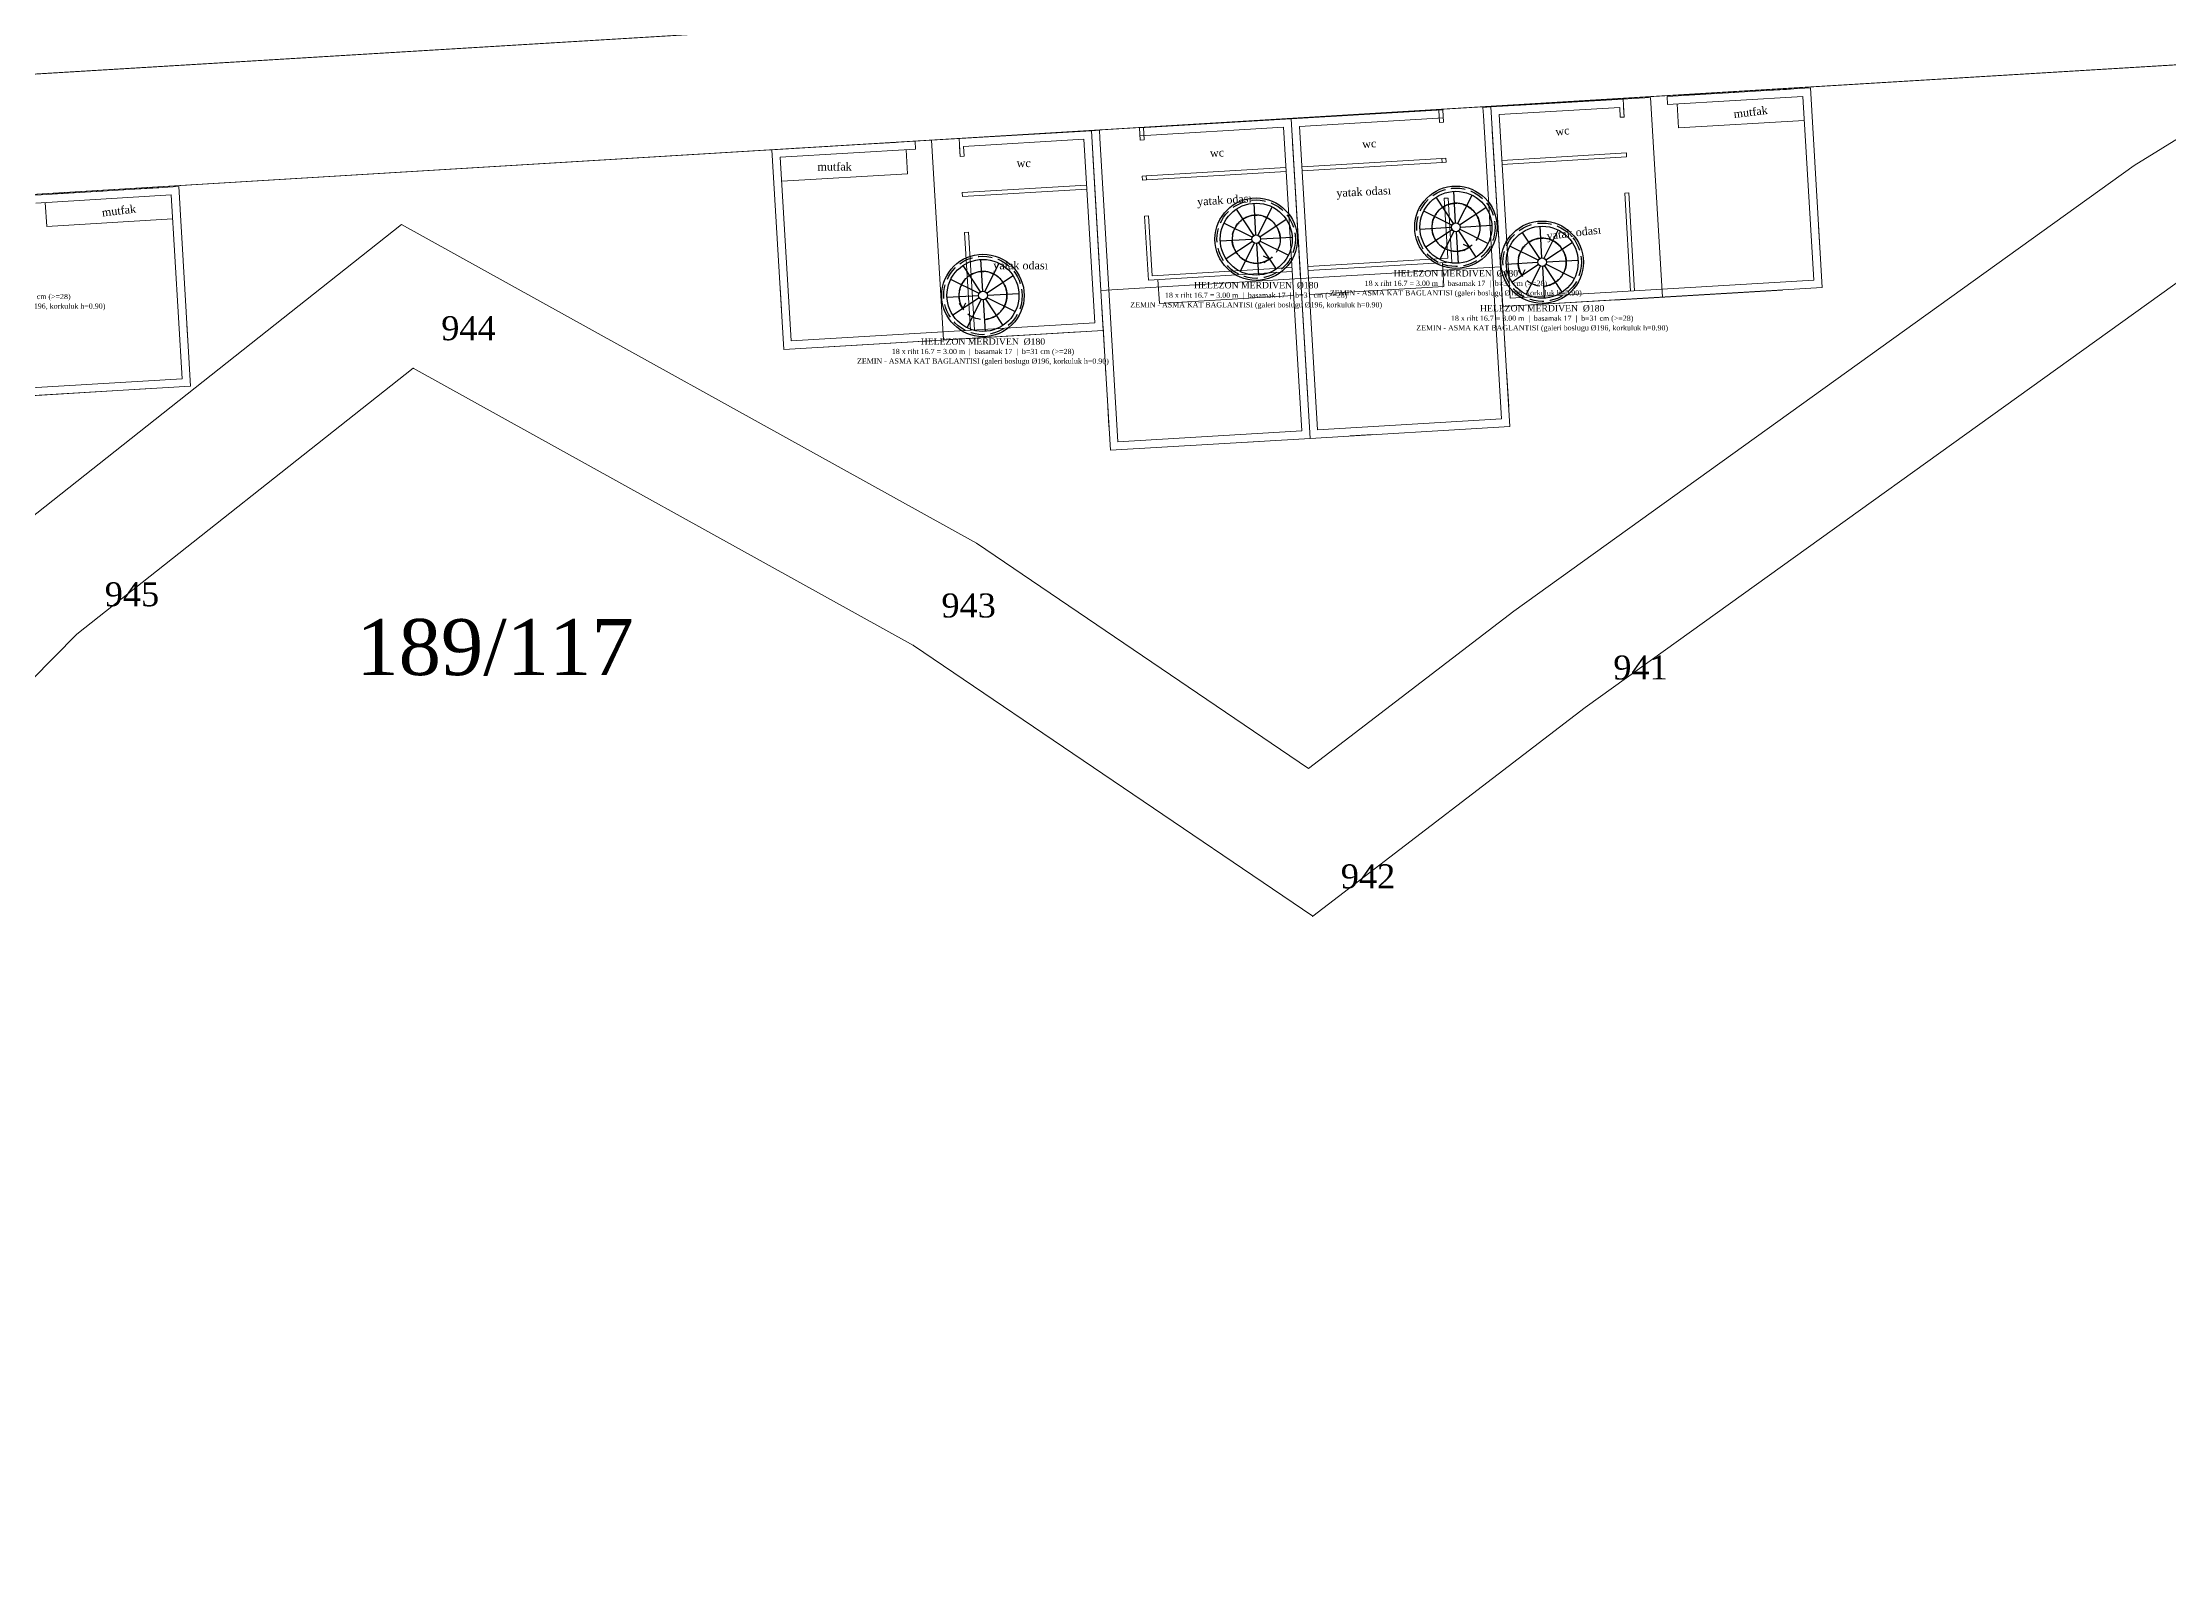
# Model space of a CAD drawing. Header units: metres. Extents: x 566281 to 566551, y 4178515 to 4178592.
# Drawn here: x 566454.5 to 566507.7, y 4178520.4 to 4178558.6 of the extents above; entities that cross this region are included whole.
import ezdxf
from ezdxf.enums import TextEntityAlignment as Align

# ---------------------------------------------------------------- set-up
doc = ezdxf.new("R2010")
doc.units = ezdxf.units.M
doc.linetypes.add('MERD_DASH', pattern=[0.5, 0.35, -0.15])
for name, color, linetype, lineweight in [('ADA_SINIR', 5, 'Continuous', 0), ('ASMAKAT', 30, 'Continuous', 0), ('BINA_115', 1, 'Continuous', 0), ('CEKME_MESAFESI', 2, 'Continuous', 0), ('DUVAR', 18, 'Continuous', 0), ('KUZEY_CEKME_117', 4, 'Continuous', 0), ('NOKTA', 7, 'Continuous', 0), ('NOKTA_NO', 8, 'Continuous', 0), ('PARSEL_BOLME', 1, 'Continuous', 0), ('PARSEL_NO', 6, 'Continuous', 0), ('PARSEL_SINIR', 3, 'Continuous', 0), ('TASLAK_DUVAR', 7, 'Continuous', 0), ('TASLAK_KAPI', 1, 'Continuous', 0), ('TASLAK_PENCERE', 3, 'Continuous', 0), ('YAPI_YAKLASMA_117', 2, 'Continuous', 0), ('YAZI', 132, 'Continuous', 0)]:
    doc.layers.add(name, color=color, linetype=linetype, lineweight=lineweight)
for name, color, linetype in [('MERDIVEN_BOSLUK', 1, 'Continuous'), ('MERDIVEN_HELEZON', 4, 'Continuous'), ('MERDIVEN_YAZI', 2, 'Continuous'), ('MERDIVEN_YON', 5, 'Continuous')]:
    doc.layers.add(name, color=color, linetype=linetype)
doc.styles.get("Standard").update_dxf_attribs({"font": 'times.ttf'})

msp = doc.modelspace()

# ---------------------------------------------------------------- linework, layer by layer
at = {"layer": 'ADA_SINIR'}
msp.add_polyline3d([(566448.56, 4178587.19, 0), (566462.47, 4178588.47, 0), (566473.15, 4178586.97, 0), (566489.1, 4178587, 0), (566502.79, 4178588.14, 0), (566517.43, 4178589.36, 0), (566526.71, 4178590.24, 0), (566541.99, 4178590.72, 0), (566544.13, 4178583.49, 0), (566549.08, 4178577.42, 0), (566542.44, 4178573.64, 0), (566526.94, 4178566.45, 0), (566521.31, 4178561.81, 0), (566516.94, 4178558.2, 0), (566508.47, 4178552.98, 0), (566493.09, 4178541.93, 0), (566486.28, 4178536.71, 0), (566476.3, 4178543.48, 0), (566463.8, 4178550.41, 0), (566455.39, 4178543.76, 0), (566446.28, 4178534.52, 0)], dxfattribs=at)
at = {"layer": 'ASMAKAT'}
for points in [[(566489.531, 4178556.868, 0), (566485.738, 4178556.643, 0), (566485.976, 4178552.65, 0), (566485.976, 4178552.65, 0), (566490.967, 4178552.947, 0), (566490.729, 4178556.939, 0), (566490.53, 4178556.928, 0)], [(566481.945, 4178556.417, 0), (566485.738, 4178556.643, 0), (566485.976, 4178552.65, 0), (566485.976, 4178552.65, 0), (566480.984, 4178552.353, 0), (566480.747, 4178556.346, 0), (566480.947, 4178556.358, 0)]]:
    msp.add_polyline3d(points, dxfattribs=at)
for points in [[(566495.019, 4178552.186, 0), (566491.026, 4178551.948, 0), (566490.729, 4178556.939, 0), (566494.722, 4178557.177, 0), (566495.019, 4178552.186, 0)], [(566477.051, 4178551.117, 0), (566481.044, 4178551.355, 0), (566480.747, 4178556.346, 0), (566476.754, 4178556.108, 0), (566477.051, 4178551.117, 0)]]:
    msp.add_polyline3d(points, close=True, dxfattribs=at)
at = {"layer": 'BINA_115'}
for points in [[(566494.037, 4178557.136, 0), (566490.729, 4178556.939, 0), (566491.026, 4178551.948, 0), (566499.012, 4178552.423, 0), (566499.012, 4178552.423, 0), (566498.715, 4178557.414, 0), (566495.135, 4178557.201, 0)], [(566490.991, 4178552.534, 0), (566491.204, 4178548.954, 0), (566486.213, 4178548.657, 0), (566486.213, 4178548.657, 0), (566485.738, 4178556.643, 0), (566489.531, 4178556.868, 0)], [(566490.53, 4178556.928, 0), (566490.729, 4178556.939, 0), (566490.926, 4178553.632, 0)], [(566477.44, 4178556.149, 0), (566480.747, 4178556.346, 0), (566481.044, 4178551.355, 0), (566473.058, 4178550.88, 0), (566473.058, 4178550.88, 0), (566472.761, 4178555.871, 0), (566476.342, 4178556.084, 0)], [(566480.947, 4178556.358, 0), (566480.747, 4178556.346, 0), (566480.944, 4178553.039, 0)], [(566481.009, 4178551.94, 0), (566481.222, 4178548.36, 0), (566486.213, 4178548.657, 0), (566486.213, 4178548.657, 0), (566485.738, 4178556.643, 0), (566481.945, 4178556.417, 0)], [(566453.259, 4178554.672, 0), (566449.951, 4178554.475, 0), (566450.248, 4178549.484, 0), (566458.234, 4178549.959, 0), (566458.234, 4178549.959, 0), (566457.937, 4178554.95, 0), (566454.357, 4178554.737, 0)]]:
    msp.add_polyline3d(points, dxfattribs=at)
at = {"layer": 'CEKME_MESAFESI'}
msp.add_polyline3d([(566486.173, 4178540.408, 0), (566477.873, 4178546.038, 0), (566463.507, 4178554.003, 0), (566453.384, 4178545.998, 0), (566444.079, 4178536.561, 0), (566436.572, 4178527.953, 0), (566438.662, 4178531.803, 0), (566437.223, 4178538.834, 0), (566432.751, 4178547.629, 0), (566428.205, 4178553.178, 0), (566511.213, 4178558.194, 0), (566506.806, 4178555.478, 0), (566491.302, 4178544.339, 0), (566486.173, 4178540.408, 0)], close=True, dxfattribs=at)
at = {"layer": 'DUVAR'}
for p, q in [((566489.432, 4178556.862), (566489.45, 4178556.553)), ((566489.55, 4178556.559), (566489.531, 4178556.868)), ((566490.542, 4178556.728), (566490.53, 4178556.928)), ((566493.949, 4178556.93), (566493.963, 4178556.682)), ((566494.037, 4178557.136), (566494.063, 4178556.687)), ((566494.048, 4178556.936), (566494.063, 4178556.687)), ((566495.135, 4178557.201), (566495.147, 4178557.002)), ((566495.382, 4178557.016), (566495.418, 4178556.417)), ((566480.959, 4178556.158), (566480.947, 4178556.358)), ((566481.963, 4178556.108), (566481.945, 4178556.417)), ((566482.045, 4178556.423), (566482.063, 4178556.114)), ((566489.45, 4178556.553), (566489.55, 4178556.559)), ((566494.063, 4178556.687), (566493.963, 4178556.682)), ((566498.563, 4178556.604), (566495.418, 4178556.417)), ((566476.118, 4178555.87), (566476.154, 4178555.271)), ((566476.342, 4178556.084), (566476.354, 4178555.884)), ((566477.44, 4178556.149), (566477.466, 4178555.7)), ((566477.452, 4178555.949), (566477.466, 4178555.7)), ((566477.551, 4178555.955), (566477.566, 4178555.706)), ((566482.063, 4178556.114), (566481.963, 4178556.108)), ((566494.117, 4178555.789), (566491.009, 4178555.604)), ((566494.117, 4178555.789), (566494.123, 4178555.689)), ((566473.008, 4178555.084), (566476.154, 4178555.271)), ((566477.466, 4178555.7), (566477.566, 4178555.706)), ((566482.117, 4178555.216), (566485.61, 4178555.423)), ((566482.123, 4178555.116), (566485.616, 4178555.324)), ((566489.503, 4178555.655), (566486.01, 4178555.447)), ((566489.509, 4178555.555), (566486.016, 4178555.347)), ((566489.503, 4178555.655), (566489.603, 4178555.661)), ((566489.503, 4178555.655), (566489.509, 4178555.555)), ((566489.509, 4178555.555), (566489.609, 4178555.561)), ((566489.609, 4178555.561), (566489.603, 4178555.661)), ((566494.123, 4178555.689), (566491.015, 4178555.505)), ((566477.52, 4178554.802), (566480.627, 4178554.987)), ((566477.52, 4178554.802), (566477.526, 4178554.702)), ((566477.526, 4178554.702), (566480.633, 4178554.887)), ((566482.117, 4178555.216), (566482.017, 4178555.21)), ((566482.023, 4178555.11), (566482.017, 4178555.21)), ((566482.123, 4178555.116), (566482.023, 4178555.11)), ((566482.117, 4178555.216), (566482.123, 4178555.116)), ((566494.176, 4178554.791), (566494.076, 4178554.785)), ((566494.076, 4178554.785), (566494.222, 4178552.339)), ((566494.176, 4178554.791), (566494.322, 4178552.345)), ((566454.604, 4178554.552), (566454.64, 4178553.953)), ((566482.076, 4178554.212), (566482.176, 4178554.217)), ((566482.171, 4178552.611), (566482.076, 4178554.212)), ((566482.176, 4178554.217), (566482.265, 4178552.716)), ((566489.663, 4178554.663), (566489.563, 4178554.657)), ((566489.563, 4178554.657), (566489.652, 4178553.156)), ((566489.758, 4178553.062), (566489.663, 4178554.663)), ((566457.785, 4178554.14), (566454.64, 4178553.953)), ((566477.579, 4178553.804), (566477.679, 4178553.81)), ((566477.579, 4178553.804), (566477.725, 4178551.358)), ((566477.679, 4178553.81), (566477.825, 4178551.363)), ((566489.652, 4178553.156), (566486.158, 4178552.948)), ((566482.171, 4178552.611), (566485.765, 4178552.824)), ((566482.265, 4178552.716), (566485.759, 4178552.924)), ((566482.411, 4178552.625), (566482.447, 4178552.026)), ((566489.758, 4178553.062), (566486.164, 4178552.848)), ((566489.518, 4178553.048), (566489.554, 4178552.449)), ((566482.447, 4178552.026), (566485.801, 4178552.225)), ((566489.554, 4178552.449), (566486.2, 4178552.249))]:
    msp.add_line(p, q, dxfattribs=at)
at = {"layer": 'KUZEY_CEKME_117'}
msp.add_line((566428.205, 4178553.178), (566511.213, 4178558.194), dxfattribs=at)
at = {"layer": 'MERDIVEN_BOSLUK'}
for centre in [(566489.856, 4178553.932), (566484.865, 4178553.635), (566492.012, 4178553.059), (566478.037, 4178552.228)]:
    msp.add_circle(centre, 1.03, dxfattribs=at)
at = {"layer": 'MERDIVEN_BOSLUK', "linetype": 'MERD_DASH'}
for centre in [(566489.856, 4178553.932), (566484.865, 4178553.635), (566492.012, 4178553.059), (566478.037, 4178552.228)]:
    msp.add_circle(centre, 0.98, dxfattribs=at)
at = {"layer": 'MERDIVEN_HELEZON'}
for p, q in [((566489.85, 4178554.042), (566489.803, 4178554.831)), ((566489.906, 4178554.031), (566490.259, 4178554.737)), ((566484.805, 4178553.727), (566484.37, 4178554.387)), ((566484.859, 4178553.745), (566484.812, 4178554.534)), ((566484.914, 4178553.734), (566485.268, 4178554.44)), ((566489.758, 4178553.981), (566489.052, 4178554.335)), ((566489.796, 4178554.024), (566489.361, 4178554.684)), ((566489.948, 4178553.993), (566490.608, 4178554.428)), ((566484.767, 4178553.685), (566484.06, 4178554.038)), ((566484.957, 4178553.696), (566485.616, 4178554.131)), ((566484.975, 4178553.642), (566485.764, 4178553.689)), ((566484.975, 4178553.642), (566485.764, 4178553.689)), ((566489.747, 4178553.926), (566488.958, 4178553.879)), ((566489.765, 4178553.872), (566489.105, 4178553.437)), ((566489.807, 4178553.834), (566489.453, 4178553.127)), ((566489.863, 4178553.822), (566489.91, 4178553.034)), ((566489.917, 4178553.84), (566490.352, 4178553.181)), ((566489.955, 4178553.883), (566490.661, 4178553.529)), ((566489.966, 4178553.939), (566490.755, 4178553.986)), ((566489.966, 4178553.939), (566490.755, 4178553.986)), ((566491.951, 4178553.15), (566491.516, 4178553.81)), ((566492.005, 4178553.168), (566491.958, 4178553.957)), ((566492.061, 4178553.157), (566492.415, 4178553.863)), ((566478.03, 4178552.337), (566477.983, 4178553.126)), ((566484.755, 4178553.629), (566483.967, 4178553.582)), ((566484.773, 4178553.575), (566484.114, 4178553.14)), ((566484.816, 4178553.537), (566484.462, 4178552.831)), ((566484.872, 4178553.526), (566484.919, 4178552.737)), ((566484.926, 4178553.544), (566485.361, 4178552.884)), ((566484.963, 4178553.586), (566485.67, 4178553.233)), ((566491.914, 4178553.108), (566491.207, 4178553.462)), ((566492.104, 4178553.119), (566492.763, 4178553.554)), ((566492.122, 4178553.065), (566492.91, 4178553.112)), ((566477.938, 4178552.277), (566477.232, 4178552.631)), ((566477.976, 4178552.319), (566477.541, 4178552.979)), ((566478.086, 4178552.326), (566478.44, 4178553.032)), ((566478.129, 4178552.288), (566478.788, 4178552.723)), ((566491.902, 4178553.052), (566491.113, 4178553.005)), ((566491.92, 4178552.998), (566491.261, 4178552.563)), ((566491.963, 4178552.96), (566491.609, 4178552.254)), ((566492.018, 4178552.949), (566492.065, 4178552.16)), ((566492.018, 4178552.949), (566492.065, 4178552.16)), ((566492.072, 4178552.967), (566492.507, 4178552.307)), ((566492.11, 4178553.009), (566492.817, 4178552.656)), ((566477.927, 4178552.221), (566477.138, 4178552.174)), ((566477.945, 4178552.167), (566477.285, 4178551.732)), ((566477.988, 4178552.129), (566477.634, 4178551.423)), ((566478.043, 4178552.118), (566478.09, 4178551.329)), ((566478.043, 4178552.118), (566478.09, 4178551.329)), ((566478.097, 4178552.136), (566478.532, 4178551.476)), ((566478.135, 4178552.178), (566478.842, 4178551.825)), ((566478.147, 4178552.234), (566478.935, 4178552.281))]:
    msp.add_line(p, q, dxfattribs=at)
for centre, radius in [((566489.856, 4178553.932), 0.9), ((566484.865, 4178553.635), 0.9), ((566484.865, 4178553.635), 0.11), ((566489.856, 4178553.932), 0.11), ((566492.012, 4178553.059), 0.9), ((566478.037, 4178552.228), 0.9), ((566492.012, 4178553.059), 0.11), ((566478.037, 4178552.228), 0.11)]:
    msp.add_circle(centre, radius, dxfattribs=at)
at = {"layer": 'MERDIVEN_HELEZON', "linetype": 'MERD_DASH'}
for centre in [(566484.865, 4178553.635), (566489.856, 4178553.932), (566492.012, 4178553.059), (566478.037, 4178552.228)]:
    msp.add_circle(centre, 0.6, dxfattribs=at)
at = {"layer": 'MERDIVEN_YON'}
for p, q in [((566485.195, 4178553.135), (566485.051, 4178553.206)), ((566485.195, 4178553.135), (566485.06, 4178553.046)), ((566490.187, 4178553.431), (566490.042, 4178553.503)), ((566490.187, 4178553.431), (566490.052, 4178553.343)), ((566491.511, 4178552.728), (566491.423, 4178552.863)), ((566491.511, 4178552.728), (566491.583, 4178552.873)), ((566477.536, 4178551.897), (566477.448, 4178552.032)), ((566477.536, 4178551.897), (566477.607, 4178552.042))]:
    msp.add_line(p, q, dxfattribs=at)
for points in [[(566485.464, 4178553.671), (566485.462, 4178553.697), (566485.459, 4178553.723), (566485.454, 4178553.749), (566485.449, 4178553.775), (566485.442, 4178553.8), (566485.434, 4178553.825), (566485.426, 4178553.85), (566485.416, 4178553.874), (566485.405, 4178553.898), (566485.393, 4178553.921), (566485.38, 4178553.944), (566485.366, 4178553.966), (566485.351, 4178553.987), (566485.335, 4178554.008), (566485.319, 4178554.028), (566485.301, 4178554.048), (566485.283, 4178554.066), (566485.263, 4178554.084), (566485.243, 4178554.101), (566485.223, 4178554.117), (566485.201, 4178554.132), (566485.179, 4178554.147), (566485.157, 4178554.16), (566485.134, 4178554.172), (566485.11, 4178554.183), (566485.086, 4178554.193), (566485.061, 4178554.202), (566485.036, 4178554.21), (566485.011, 4178554.217), (566484.986, 4178554.223), (566484.96, 4178554.228), (566484.934, 4178554.231), (566484.908, 4178554.234), (566484.882, 4178554.235), (566484.856, 4178554.235), (566484.829, 4178554.234), (566484.803, 4178554.232), (566484.777, 4178554.229), (566484.752, 4178554.225), (566484.726, 4178554.219), (566484.701, 4178554.212), (566484.676, 4178554.205), (566484.651, 4178554.196), (566484.627, 4178554.186), (566484.603, 4178554.175), (566484.58, 4178554.163), (566484.557, 4178554.15), (566484.535, 4178554.136), (566484.513, 4178554.121), (566484.492, 4178554.106), (566484.472, 4178554.089), (566484.453, 4178554.071), (566484.434, 4178554.053), (566484.416, 4178554.034), (566484.399, 4178554.014), (566484.383, 4178553.993), (566484.368, 4178553.972), (566484.354, 4178553.95), (566484.341, 4178553.927), (566484.329, 4178553.904), (566484.317, 4178553.88), (566484.307, 4178553.856), (566484.298, 4178553.832), (566484.29, 4178553.807), (566484.283, 4178553.782), (566484.277, 4178553.756), (566484.273, 4178553.73), (566484.269, 4178553.704), (566484.267, 4178553.678), (566484.265, 4178553.652), (566484.265, 4178553.626), (566484.266, 4178553.6), (566484.268, 4178553.574), (566484.272, 4178553.548), (566484.276, 4178553.522), (566484.281, 4178553.496), (566484.288, 4178553.471), (566484.296, 4178553.446), (566484.305, 4178553.421), (566484.315, 4178553.397), (566484.325, 4178553.373), (566484.337, 4178553.35), (566484.35, 4178553.327), (566484.364, 4178553.305), (566484.379, 4178553.284), (566484.395, 4178553.263), (566484.412, 4178553.243), (566484.429, 4178553.223), (566484.448, 4178553.205), (566484.467, 4178553.187), (566484.487, 4178553.17), (566484.507, 4178553.154), (566484.529, 4178553.139), (566484.551, 4178553.124), (566484.573, 4178553.111), (566484.597, 4178553.099), (566484.62, 4178553.088), (566484.644, 4178553.078), (566484.669, 4178553.068), (566484.694, 4178553.06), (566484.719, 4178553.054), (566484.745, 4178553.048), (566484.77, 4178553.043), (566484.796, 4178553.039), (566484.822, 4178553.037), (566484.848, 4178553.036), (566484.875, 4178553.036), (566484.901, 4178553.037), (566484.927, 4178553.039), (566484.953, 4178553.042), (566484.979, 4178553.046), (566485.004, 4178553.052), (566485.03, 4178553.058), (566485.055, 4178553.066), (566485.079, 4178553.075), (566485.103, 4178553.085), (566485.127, 4178553.096), (566485.151, 4178553.108), (566485.173, 4178553.121), (566485.195, 4178553.135)], [(566490.455, 4178553.968), (566490.453, 4178553.994), (566490.45, 4178554.02), (566490.446, 4178554.046), (566490.44, 4178554.071), (566490.433, 4178554.097), (566490.426, 4178554.122), (566490.417, 4178554.146), (566490.407, 4178554.171), (566490.396, 4178554.194), (566490.384, 4178554.218), (566490.371, 4178554.24), (566490.357, 4178554.263), (566490.342, 4178554.284), (566490.327, 4178554.305), (566490.31, 4178554.325), (566490.292, 4178554.345), (566490.274, 4178554.363), (566490.255, 4178554.381), (566490.235, 4178554.398), (566490.214, 4178554.414), (566490.193, 4178554.429), (566490.171, 4178554.443), (566490.148, 4178554.457), (566490.125, 4178554.469), (566490.101, 4178554.48), (566490.077, 4178554.49), (566490.053, 4178554.499), (566490.028, 4178554.507), (566490.003, 4178554.514), (566489.977, 4178554.52), (566489.951, 4178554.525), (566489.925, 4178554.528), (566489.899, 4178554.531), (566489.873, 4178554.532), (566489.847, 4178554.532), (566489.821, 4178554.531), (566489.795, 4178554.529), (566489.769, 4178554.526), (566489.743, 4178554.521), (566489.717, 4178554.516), (566489.692, 4178554.509), (566489.667, 4178554.502), (566489.642, 4178554.493), (566489.618, 4178554.483), (566489.594, 4178554.472), (566489.571, 4178554.46), (566489.548, 4178554.447), (566489.526, 4178554.433), (566489.505, 4178554.418), (566489.484, 4178554.402), (566489.464, 4178554.386), (566489.444, 4178554.368), (566489.425, 4178554.35), (566489.408, 4178554.331), (566489.391, 4178554.311), (566489.375, 4178554.29), (566489.36, 4178554.269), (566489.345, 4178554.247), (566489.332, 4178554.224), (566489.32, 4178554.201), (566489.309, 4178554.177), (566489.299, 4178554.153), (566489.289, 4178554.129), (566489.281, 4178554.104), (566489.274, 4178554.078), (566489.269, 4178554.053), (566489.264, 4178554.027), (566489.26, 4178554.001), (566489.258, 4178553.975), (566489.257, 4178553.949), (566489.256, 4178553.923), (566489.257, 4178553.897), (566489.26, 4178553.871), (566489.263, 4178553.845), (566489.267, 4178553.819), (566489.273, 4178553.793), (566489.279, 4178553.768), (566489.287, 4178553.743), (566489.296, 4178553.718), (566489.306, 4178553.694), (566489.317, 4178553.67), (566489.329, 4178553.647), (566489.342, 4178553.624), (566489.355, 4178553.602), (566489.37, 4178553.58), (566489.386, 4178553.56), (566489.403, 4178553.539), (566489.42, 4178553.52), (566489.439, 4178553.501), (566489.458, 4178553.484), (566489.478, 4178553.467), (566489.499, 4178553.451), (566489.52, 4178553.435), (566489.542, 4178553.421), (566489.565, 4178553.408), (566489.588, 4178553.396), (566489.611, 4178553.385), (566489.636, 4178553.374), (566489.66, 4178553.365), (566489.685, 4178553.357), (566489.71, 4178553.35), (566489.736, 4178553.344), (566489.762, 4178553.34), (566489.787, 4178553.336), (566489.814, 4178553.334), (566489.84, 4178553.332), (566489.866, 4178553.332), (566489.892, 4178553.333), (566489.918, 4178553.335), (566489.944, 4178553.339), (566489.97, 4178553.343), (566489.995, 4178553.349), (566490.021, 4178553.355), (566490.046, 4178553.363), (566490.07, 4178553.372), (566490.095, 4178553.382), (566490.118, 4178553.393), (566490.142, 4178553.404), (566490.165, 4178553.417), (566490.187, 4178553.431)], [(566492.048, 4178552.46), (566492.074, 4178552.462), (566492.1, 4178552.465), (566492.125, 4178552.469), (566492.151, 4178552.475), (566492.176, 4178552.482), (566492.201, 4178552.489), (566492.226, 4178552.498), (566492.25, 4178552.508), (566492.274, 4178552.519), (566492.297, 4178552.531), (566492.32, 4178552.544), (566492.342, 4178552.558), (566492.364, 4178552.573), (566492.385, 4178552.588), (566492.405, 4178552.605), (566492.424, 4178552.623), (566492.443, 4178552.641), (566492.461, 4178552.66), (566492.478, 4178552.68), (566492.494, 4178552.701), (566492.509, 4178552.722), (566492.523, 4178552.744), (566492.536, 4178552.767), (566492.548, 4178552.79), (566492.56, 4178552.814), (566492.57, 4178552.838), (566492.579, 4178552.862), (566492.587, 4178552.887), (566492.594, 4178552.913), (566492.6, 4178552.938), (566492.604, 4178552.964), (566492.608, 4178552.99), (566492.61, 4178553.016), (566492.612, 4178553.042), (566492.612, 4178553.068), (566492.611, 4178553.094), (566492.609, 4178553.12), (566492.605, 4178553.146), (566492.601, 4178553.172), (566492.596, 4178553.198), (566492.589, 4178553.223), (566492.581, 4178553.248), (566492.572, 4178553.273), (566492.563, 4178553.297), (566492.552, 4178553.321), (566492.54, 4178553.344), (566492.527, 4178553.367), (566492.513, 4178553.389), (566492.498, 4178553.411), (566492.482, 4178553.431), (566492.465, 4178553.452), (566492.448, 4178553.471), (566492.429, 4178553.49), (566492.41, 4178553.507), (566492.39, 4178553.524), (566492.37, 4178553.54), (566492.348, 4178553.556), (566492.326, 4178553.57), (566492.304, 4178553.583), (566492.28, 4178553.595), (566492.257, 4178553.606), (566492.233, 4178553.617), (566492.208, 4178553.626), (566492.183, 4178553.634), (566492.158, 4178553.641), (566492.132, 4178553.646), (566492.107, 4178553.651), (566492.081, 4178553.655), (566492.055, 4178553.657), (566492.029, 4178553.658), (566492.002, 4178553.659), (566491.976, 4178553.658), (566491.95, 4178553.655), (566491.924, 4178553.652), (566491.898, 4178553.648), (566491.873, 4178553.642), (566491.847, 4178553.636), (566491.822, 4178553.628), (566491.798, 4178553.619), (566491.774, 4178553.609), (566491.75, 4178553.598), (566491.726, 4178553.586), (566491.704, 4178553.573), (566491.682, 4178553.56), (566491.66, 4178553.545), (566491.639, 4178553.529), (566491.619, 4178553.512), (566491.6, 4178553.495), (566491.581, 4178553.476), (566491.563, 4178553.457), (566491.546, 4178553.437), (566491.53, 4178553.416), (566491.515, 4178553.395), (566491.501, 4178553.373), (566491.488, 4178553.35), (566491.475, 4178553.327), (566491.464, 4178553.304), (566491.454, 4178553.279), (566491.445, 4178553.255), (566491.437, 4178553.23), (566491.43, 4178553.205), (566491.424, 4178553.179), (566491.419, 4178553.153), (566491.416, 4178553.128), (566491.413, 4178553.101), (566491.412, 4178553.075), (566491.412, 4178553.049), (566491.413, 4178553.023), (566491.415, 4178552.997), (566491.418, 4178552.971), (566491.423, 4178552.945), (566491.428, 4178552.92), (566491.435, 4178552.894), (566491.443, 4178552.869), (566491.451, 4178552.845), (566491.461, 4178552.82), (566491.472, 4178552.797), (566491.484, 4178552.773), (566491.497, 4178552.75), (566491.511, 4178552.728)], [(566478.072, 4178551.629), (566478.098, 4178551.631), (566478.124, 4178551.634), (566478.15, 4178551.638), (566478.176, 4178551.644), (566478.201, 4178551.651), (566478.226, 4178551.658), (566478.251, 4178551.667), (566478.275, 4178551.677), (566478.299, 4178551.688), (566478.322, 4178551.7), (566478.345, 4178551.713), (566478.367, 4178551.727), (566478.389, 4178551.742), (566478.409, 4178551.757), (566478.43, 4178551.774), (566478.449, 4178551.792), (566478.468, 4178551.81), (566478.485, 4178551.829), (566478.502, 4178551.849), (566478.518, 4178551.87), (566478.534, 4178551.891), (566478.548, 4178551.913), (566478.561, 4178551.936), (566478.573, 4178551.959), (566478.584, 4178551.983), (566478.595, 4178552.007), (566478.604, 4178552.031), (566478.612, 4178552.056), (566478.619, 4178552.082), (566478.625, 4178552.107), (566478.629, 4178552.133), (566478.633, 4178552.159), (566478.635, 4178552.185), (566478.637, 4178552.211), (566478.637, 4178552.237), (566478.636, 4178552.263), (566478.634, 4178552.289), (566478.63, 4178552.315), (566478.626, 4178552.341), (566478.62, 4178552.367), (566478.614, 4178552.392), (566478.606, 4178552.417), (566478.597, 4178552.442), (566478.587, 4178552.466), (566478.576, 4178552.49), (566478.565, 4178552.513), (566478.552, 4178552.536), (566478.538, 4178552.558), (566478.523, 4178552.579), (566478.507, 4178552.6), (566478.49, 4178552.621), (566478.473, 4178552.64), (566478.454, 4178552.659), (566478.435, 4178552.676), (566478.415, 4178552.693), (566478.394, 4178552.709), (566478.373, 4178552.724), (566478.351, 4178552.739), (566478.329, 4178552.752), (566478.305, 4178552.764), (566478.282, 4178552.775), (566478.258, 4178552.786), (566478.233, 4178552.795), (566478.208, 4178552.803), (566478.183, 4178552.81), (566478.157, 4178552.815), (566478.132, 4178552.82), (566478.106, 4178552.824), (566478.08, 4178552.826), (566478.053, 4178552.827), (566478.027, 4178552.828), (566478.001, 4178552.827), (566477.975, 4178552.824), (566477.949, 4178552.821), (566477.923, 4178552.817), (566477.898, 4178552.811), (566477.872, 4178552.805), (566477.847, 4178552.797), (566477.823, 4178552.788), (566477.798, 4178552.778), (566477.775, 4178552.767), (566477.751, 4178552.755), (566477.729, 4178552.742), (566477.706, 4178552.729), (566477.685, 4178552.714), (566477.664, 4178552.698), (566477.644, 4178552.681), (566477.624, 4178552.664), (566477.606, 4178552.645), (566477.588, 4178552.626), (566477.571, 4178552.606), (566477.555, 4178552.585), (566477.54, 4178552.564), (566477.526, 4178552.542), (566477.512, 4178552.519), (566477.5, 4178552.496), (566477.489, 4178552.473), (566477.479, 4178552.448), (566477.47, 4178552.424), (566477.462, 4178552.399), (566477.455, 4178552.374), (566477.449, 4178552.348), (566477.444, 4178552.322), (566477.441, 4178552.297), (566477.438, 4178552.27), (566477.437, 4178552.244), (566477.437, 4178552.218), (566477.438, 4178552.192), (566477.44, 4178552.166), (566477.443, 4178552.14), (566477.448, 4178552.114), (566477.453, 4178552.089), (566477.46, 4178552.063), (566477.467, 4178552.038), (566477.476, 4178552.014), (566477.486, 4178551.989), (566477.497, 4178551.966), (566477.509, 4178551.942), (566477.522, 4178551.919), (566477.536, 4178551.897)]]:
    msp.add_lwpolyline(points, dxfattribs=at)
at = {"layer": 'NOKTA'}
for p in [(566463.8, 4178550.41), (566455.39, 4178543.76), (566476.3, 4178543.48), (566493.09, 4178541.93), (566486.28, 4178536.71)]:
    msp.add_point(p, dxfattribs=at)
at = {"layer": 'PARSEL_BOLME'}
msp.add_line((566419.7, 4178555.67), (566521.31, 4178561.81), dxfattribs=at)
at = {"layer": 'PARSEL_SINIR'}
for points in [[(566407.16, 4178568.98, 0), (566549.08, 4178577.42, 0), (566542.44, 4178573.64, 0), (566526.94, 4178566.45, 0), (566521.31, 4178561.81, 0), (566419.7, 4178555.67, 0), (566416.46, 4178559.62, 0), (566407.16, 4178568.98, 0)], [(566419.7, 4178555.67, 0), (566521.31, 4178561.81, 0), (566516.94, 4178558.2, 0), (566508.47, 4178552.98, 0), (566493.09, 4178541.93, 0), (566486.28, 4178536.71, 0), (566476.3, 4178543.48, 0), (566463.8, 4178550.41, 0), (566455.39, 4178543.76, 0), (566446.28, 4178534.52, 0), (566439.05, 4178526.23, 0), (566435.89, 4178520.41, 0), (566432.46, 4178537.17, 0), (566428.54, 4178544.88, 0), (566419.7, 4178555.67, 0)]]:
    msp.add_polyline3d(points, close=True, dxfattribs=at)
at = {"layer": 'TASLAK_DUVAR'}
for points in [[(566494.037, 4178557.136, 0), (566490.73, 4178556.939, 0), (566491.026, 4178551.948, 0), (566499.012, 4178552.423, 0), (566499.012, 4178552.423, 0), (566498.715, 4178557.414, 0), (566495.135, 4178557.201, 0)], [(566490.991, 4178552.534, 0), (566491.204, 4178548.953, 0), (566486.213, 4178548.657, 0), (566486.213, 4178548.657, 0), (566485.738, 4178556.642, 0), (566489.531, 4178556.868, 0)], [(566490.53, 4178556.927, 0), (566490.729, 4178556.939, 0), (566490.926, 4178553.632, 0)], [(566493.949, 4178556.93, 0), (566490.941, 4178556.752, 0), (566491.214, 4178552.16, 0), (566498.801, 4178552.611, 0), (566498.801, 4178552.611, 0), (566498.528, 4178557.203, 0), (566495.147, 4178557.002, 0)], [(566477.44, 4178556.149, 0), (566480.747, 4178556.346, 0), (566481.044, 4178551.355, 0), (566473.058, 4178550.88, 0), (566473.058, 4178550.88, 0), (566472.761, 4178555.871, 0), (566476.342, 4178556.084, 0)], [(566480.947, 4178556.357, 0), (566480.747, 4178556.345, 0), (566480.944, 4178553.039, 0)], [(566480.959, 4178556.158, 0), (566481.209, 4178551.952, 0), (566481.209, 4178551.952, 0), (566481.41, 4178548.571, 0), (566486.002, 4178548.844, 0), (566486.002, 4178548.844, 0), (566485.55, 4178556.431, 0), (566481.957, 4178556.217, 0)], [(566481.009, 4178551.94, 0), (566481.222, 4178548.36, 0), (566486.213, 4178548.657, 0), (566486.213, 4178548.657, 0), (566485.738, 4178556.642, 0), (566481.945, 4178556.417, 0)], [(566490.542, 4178556.728, 0), (566490.792, 4178552.522, 0), (566490.792, 4178552.522, 0), (566490.993, 4178549.141, 0), (566486.401, 4178548.868, 0), (566486.401, 4178548.868, 0), (566485.95, 4178556.455, 0), (566489.543, 4178556.668, 0)], [(566477.551, 4178555.955, 0), (566480.559, 4178556.134, 0), (566480.832, 4178551.542, 0), (566473.246, 4178551.091, 0), (566473.246, 4178551.091, 0), (566472.972, 4178555.683, 0), (566476.354, 4178555.884, 0)], [(566453.259, 4178554.672, 0), (566449.952, 4178554.475, 0), (566450.248, 4178549.484, 0), (566458.234, 4178549.959, 0), (566458.234, 4178549.959, 0), (566457.938, 4178554.95, 0), (566454.357, 4178554.737, 0)], [(566453.171, 4178554.466, 0), (566450.163, 4178554.288, 0), (566450.436, 4178549.696, 0), (566458.023, 4178550.147, 0), (566458.023, 4178550.147, 0), (566457.75, 4178554.739, 0), (566454.369, 4178554.538, 0)]]:
    msp.add_polyline3d(points, dxfattribs=at)
at = {"layer": 'TASLAK_KAPI'}
for p, q in [((566498.216, 4178557.385), (566497.318, 4178557.331)), ((566473.26, 4178555.9), (566474.158, 4178555.954)), ((566457.438, 4178554.921), (566456.54, 4178554.867)), ((566491.175, 4178549.452), (566491.121, 4178550.351)), ((566481.192, 4178548.859), (566481.139, 4178549.757))]:
    msp.add_line(p, q, dxfattribs=at)
at = {"layer": 'TASLAK_PENCERE'}
for p, q in [((566498.117, 4178557.379), (566497.468, 4178557.34)), ((566494.037, 4178557.136), (566491.329, 4178556.975)), ((566496.819, 4178557.302), (566495.621, 4178557.23)), ((566477.44, 4178556.149), (566480.148, 4178556.31)), ((566484.74, 4178556.583), (566484.191, 4178556.551)), ((566486.736, 4178556.702), (566487.285, 4178556.735)), ((566490.926, 4178553.632), (566490.765, 4178556.34)), ((566473.36, 4178555.906), (566474.009, 4178555.945)), ((566474.658, 4178555.984), (566475.855, 4178556.055)), ((566485.881, 4178554.247), (566485.774, 4178556.043)), ((566485.881, 4178554.247), (566485.774, 4178556.043)), ((566480.944, 4178553.039), (566480.783, 4178555.746)), ((566456.041, 4178554.837), (566454.843, 4178554.766)), ((566457.339, 4178554.915), (566456.69, 4178554.876)), ((566486.154, 4178549.655), (566485.904, 4178553.847)), ((566486.154, 4178549.655), (566485.904, 4178553.847)), ((566498.953, 4178553.421), (566498.92, 4178553.97)), ((566490.967, 4178552.947), (566490.934, 4178553.496)), ((566480.985, 4178552.353), (566480.952, 4178552.902)), ((566472.999, 4178551.878), (566472.966, 4178552.427)), ((566493.422, 4178552.091), (566491.625, 4178551.984)), ((566498.014, 4178552.364), (566493.821, 4178552.114)), ((566491.091, 4178550.85), (566491.02, 4178552.048)), ((566458.175, 4178550.957), (566458.142, 4178551.506)), ((566474.056, 4178550.939), (566478.249, 4178551.188)), ((566478.648, 4178551.212), (566480.445, 4178551.319)), ((566481.109, 4178550.256), (566481.038, 4178551.454)), ((566491.169, 4178549.552), (566491.13, 4178550.201)), ((566457.236, 4178549.9), (566453.044, 4178549.65)), ((566481.186, 4178548.959), (566481.148, 4178549.607)), ((566485.215, 4178548.597), (566484.666, 4178548.565)), ((566487.211, 4178548.716), (566487.76, 4178548.749))]:
    msp.add_line(p, q, dxfattribs=at)
at = {"layer": 'YAPI_YAKLASMA_117'}
msp.add_polyline3d([(566511.213, 4178558.194, 0), (566506.806, 4178555.478, 0), (566491.302, 4178544.339, 0), (566486.173, 4178540.408, 0), (566477.873, 4178546.038, 0), (566463.507, 4178554.003, 0), (566453.384, 4178545.998, 0), (566444.079, 4178536.561, 0), (566438.903, 4178530.626, 0), (566437.358, 4178538.172, 0), (566437.249, 4178538.606, 0), (566437.102, 4178539.029, 0), (566436.917, 4178539.436, 0), (566432.997, 4178547.146, 0), (566432.727, 4178547.613, 0), (566432.408, 4178548.049, 0), (566428.205, 4178553.178, 0), (566511.213, 4178558.194, 0)], close=True, dxfattribs=at)

# ---------------------------------------------------------------- texts
at = {"layer": 'MERDIVEN_YAZI'}
for s, height, p in [('18 x riht 16.7 = 3.00 m  |  basamak 17  |  b=31 cm (>=28)', 0.13, (566489.856, 4178552.532)), ('HELEZON MERDIVEN  Ø180', 0.16, (566489.856, 4178552.782)), ('18 x riht 16.7 = 3.00 m  |  basamak 17  |  b=31 cm (>=28)', 0.13, (566452.958, 4178552.202)), ('ZEMIN - ASMA KAT BAGLANTISI (galeri boslugu Ø196, korkuluk h=0.90)', 0.13, (566484.865, 4178551.995)), ('18 x riht 16.7 = 3.00 m  |  basamak 17  |  b=31 cm (>=28)', 0.13, (566484.865, 4178552.235)), ('HELEZON MERDIVEN  Ø180', 0.16, (566484.865, 4178552.485)), ('ZEMIN - ASMA KAT BAGLANTISI (galeri boslugu Ø196, korkuluk h=0.90)', 0.13, (566489.856, 4178552.292)), ('ZEMIN - ASMA KAT BAGLANTISI (galeri boslugu Ø196, korkuluk h=0.90)', 0.13, (566452.958, 4178551.962)), ('18 x riht 16.7 = 3.00 m  |  basamak 17  |  b=31 cm (>=28)', 0.13, (566492.012, 4178551.659)), ('HELEZON MERDIVEN  Ø180', 0.16, (566492.012, 4178551.909)), ('HELEZON MERDIVEN  Ø180', 0.16, (566478.037, 4178551.078)), ('ZEMIN - ASMA KAT BAGLANTISI (galeri boslugu Ø196, korkuluk h=0.90)', 0.13, (566492.012, 4178551.419)), ('ZEMIN - ASMA KAT BAGLANTISI (galeri boslugu Ø196, korkuluk h=0.90)', 0.13, (566478.037, 4178550.588)), ('18 x riht 16.7 = 3.00 m  |  basamak 17  |  b=31 cm (>=28)', 0.13, (566478.037, 4178550.828))]:
    msp.add_text(s, height=height, dxfattribs=at).set_placement(p, align=Align.MIDDLE_CENTER)
at = {"layer": 'NOKTA_NO'}
for s, p in [('944', (566464.5, 4178551.11)), ('945', (566456.09, 4178544.46)), ('943', (566477, 4178544.18)), ('941', (566493.79, 4178542.63)), ('942', (566486.98, 4178537.41))]:
    msp.add_text(s, height=0.6, dxfattribs=at).set_placement(p)
at = {"layer": 'PARSEL_NO'}
msp.add_text('189/117', height=1.4, dxfattribs=at).set_placement((566462.377, 4178542.74))
at = {"layer": 'YAZI'}
for s, rotation, p in [('mutfak', 6.8068, (566496.808, 4178556.663)), ('wc', 6.8068, (566492.354, 4178556.218)), ('wc', 2.6973, (566483.714, 4178555.687)), ('wc', 4.1095, (566487.521, 4178555.909)), ('yatak odası', 3.7831, (566483.396, 4178554.471)), ('yatak odası', 3.0237, (566486.874, 4178554.688)), ('mutfak', 6.8068, (566456.03, 4178554.199)), ('yatak odası', 6.8068, (566492.135, 4178553.617))]:
    msp.add_text(s, height=0.2, rotation=rotation, dxfattribs=at).set_placement(p)
for s, p in [('mutfak', (566473.902, 4178555.351)), ('wc', (566478.878, 4178555.437)), ('yatak odası', (566478.295, 4178552.88))]:
    msp.add_text(s, height=0.2, dxfattribs=at).set_placement(p)

doc.saveas('drawing.dxf')
